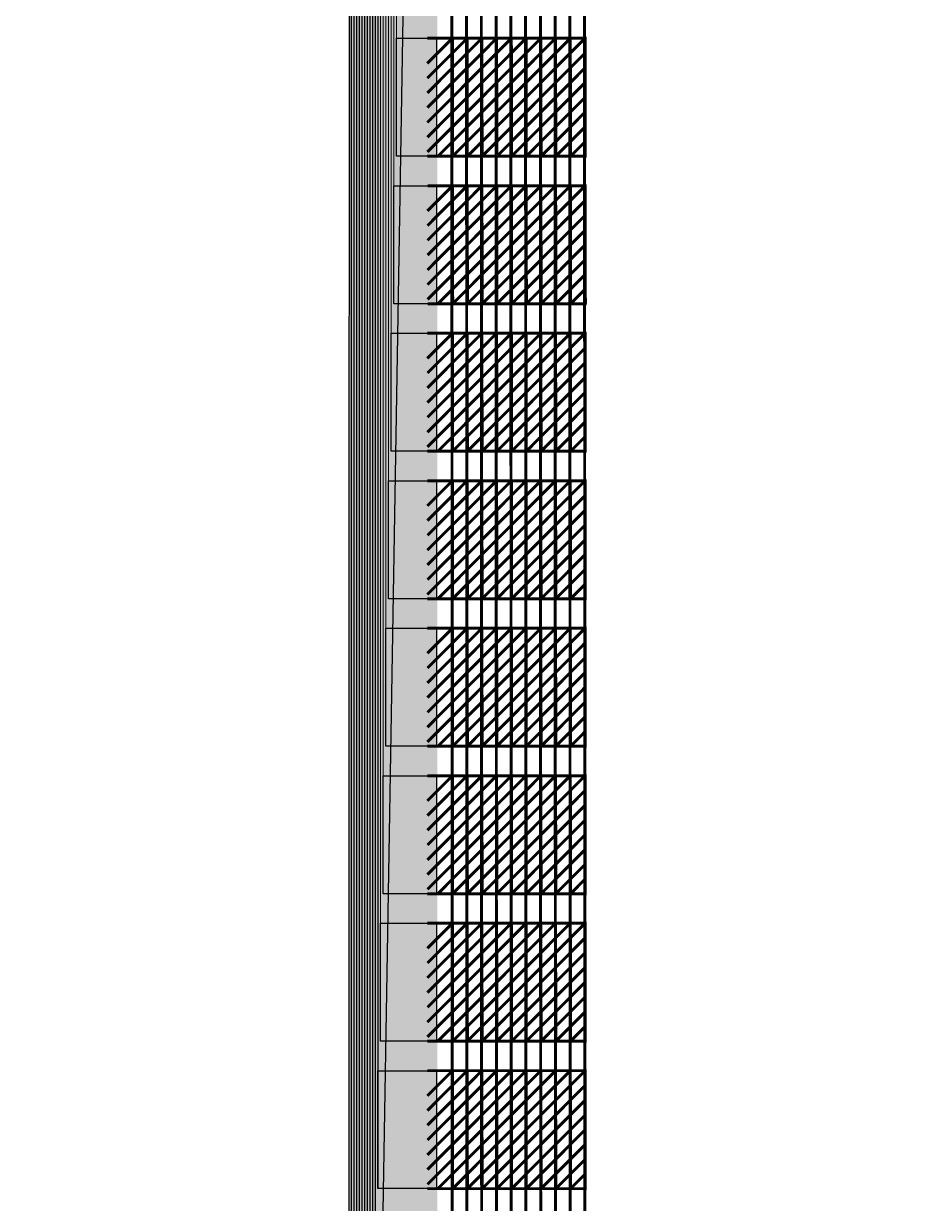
# Model space of a CAD drawing. Header units: millimetres. Extents: x -51 to 51, y -51 to 51.
# Drawn here: x -24.595 to -21.597, y -14.146 to -10.146 of the extents above; entities that cross this region are included whole.
import ezdxf

# ---------------------------------------------------------------- set-up
doc = ezdxf.new("R2010")
doc.units = ezdxf.units.MM
doc.linetypes.add('DASHED', pattern=[19.05, 12.7, -6.35])
for name, color, linetype in [('bottom_SU8', 5, 'Continuous'), ('metal', 43, 'Continuous'), ('reference', 18, 'DASHED')]:
    doc.layers.add(name, color=color, linetype=linetype)
doc.layers.add('top SU-8', color=3, linetype='Continuous', transparency=0.63)

msp = doc.modelspace()

# ---------------------------------------------------------------- linework, layer by layer
at = {"layer": 'bottom_SU8', "transparency": 33554544}
for points, const_width in [([(-23.3412, 5.9298), (-23.3412, -19.1017)], 0.3), ([(-23.1397, -19.0957), (-23.1443, -3.1964)], 0.01), ([(-23.09, -19.0957), (-23.0943, -3.1964)], 0.01), ([(-23.04, -19.0957), (-23.0443, -3.1964)], 0.01), ([(-22.9897, -19.0957), (-22.9943, -3.1961)], 0.01), ([(-22.9397, -19.0957), (-22.9443, -3.1964)], 0.01), ([(-22.8897, -19.0957), (-22.8943, -3.1961)], 0.01), ([(-22.8397, -19.0957), (-22.844, -3.1961)], 0.01), ([(-22.7897, -19.0957), (-22.7943, -3.1961)], 0.01), ([(-22.7397, -19.0957), (-22.7443, -3.1961)], 0.01), ([(-22.6897, -19.0957), (-22.6943, -3.1921)], 0.01), ([(-23.2256, -10.2808), (-23.1406, -10.1957)], 0.01), ([(-23.2254, -10.3307), (-23.0906, -10.1957)], 0.01), ([(-23.2254, -10.3808), (-23.0406, -10.1957)], 0.01), ([(-23.2254, -10.4309), (-22.9906, -10.1957)], 0.01), ([(-23.2254, -10.481), (-22.9406, -10.1957)], 0.01), ([(-23.2254, -10.5311), (-22.8906, -10.1957)], 0.01), ([(-23.2254, -10.5812), (-22.8406, -10.1957)], 0.01), ([(-23.2254, -10.1957), (-22.6851, -10.1957)], 0.01), ([(-23.1898, -10.5957), (-22.7906, -10.1957)], 0.01), ([(-23.1398, -10.5957), (-23.1406, -10.1957)], 0.01), ([(-23.1398, -10.5957), (-22.7406, -10.1957)], 0.01), ([(-23.0898, -10.5957), (-23.0906, -10.1957)], 0.01), ([(-23.0898, -10.5957), (-22.6906, -10.1957)], 0.01), ([(-23.0398, -10.5957), (-23.0406, -10.1957)], 0.01), ([(-22.9898, -10.5957), (-22.9906, -10.1957)], 0.01), ([(-22.9398, -10.5957), (-22.9406, -10.1957)], 0.01), ([(-22.8898, -10.5957), (-22.8906, -10.1957)], 0.01), ([(-22.8398, -10.5957), (-22.8406, -10.1957)], 0.01), ([(-22.7898, -10.5957), (-22.7906, -10.1957)], 0.01), ([(-22.7398, -10.5957), (-22.7406, -10.1957)], 0.01), ([(-22.6898, -10.5957), (-22.6906, -10.1957)], 0.01), ([(-23.0398, -10.5957), (-22.6905, -10.2457)], 0.01), ([(-22.9898, -10.5957), (-22.6904, -10.2957)], 0.01), ([(-22.9398, -10.5957), (-22.6903, -10.3457)], 0.01), ([(-22.8898, -10.5957), (-22.6902, -10.3957)], 0.01), ([(-22.8398, -10.5957), (-22.6901, -10.4457)], 0.01), ([(-22.7898, -10.5957), (-22.69, -10.4957)], 0.01), ([(-22.7398, -10.5957), (-22.6899, -10.5457)], 0.01), ([(-23.2254, -10.5957), (-22.685, -10.5957)], 0.01), ([(-23.2252, -10.7808), (-23.1403, -10.6957)], 0.01), ([(-23.225, -10.8307), (-23.0903, -10.6957)], 0.01), ([(-23.225, -10.8808), (-23.0403, -10.6957)], 0.01), ([(-23.225, -10.9309), (-22.9903, -10.6957)], 0.01), ([(-23.225, -10.981), (-22.9403, -10.6957)], 0.01), ([(-23.225, -11.0311), (-22.8903, -10.6957)], 0.01), ([(-23.225, -11.0812), (-22.8403, -10.6957)], 0.01), ([(-23.225, -10.6957), (-22.6847, -10.6957)], 0.01), ([(-23.1895, -11.0957), (-22.7903, -10.6957)], 0.01), ([(-23.1395, -11.0957), (-23.1403, -10.6957)], 0.01), ([(-23.1395, -11.0957), (-22.7403, -10.6957)], 0.01), ([(-23.0895, -11.0957), (-23.0903, -10.6957)], 0.01), ([(-23.0895, -11.0957), (-22.6903, -10.6957)], 0.01), ([(-23.0395, -11.0957), (-23.0403, -10.6957)], 0.01), ([(-22.9895, -11.0957), (-22.9903, -10.6957)], 0.01), ([(-22.9395, -11.0957), (-22.9403, -10.6957)], 0.01), ([(-22.8895, -11.0957), (-22.8903, -10.6957)], 0.01), ([(-22.8395, -11.0957), (-22.8403, -10.6957)], 0.01), ([(-22.7895, -11.0957), (-22.7903, -10.6957)], 0.01), ([(-22.7395, -11.0957), (-22.7403, -10.6957)], 0.01), ([(-22.6895, -11.0957), (-22.6903, -10.6957)], 0.01), ([(-23.0395, -11.0957), (-22.6902, -10.7457)], 0.01), ([(-22.9895, -11.0957), (-22.6901, -10.7957)], 0.01), ([(-22.9395, -11.0957), (-22.69, -10.8457)], 0.01), ([(-22.8895, -11.0957), (-22.6899, -10.8957)], 0.01), ([(-22.8395, -11.0957), (-22.6898, -10.9457)], 0.01), ([(-22.7895, -11.0957), (-22.6897, -10.9957)], 0.01), ([(-22.7395, -11.0957), (-22.6896, -11.0457)], 0.01), ([(-23.225, -11.0957), (-22.6846, -11.0957)], 0.01), ([(-23.2255, -11.2808), (-23.1405, -11.1957)], 0.01), ([(-23.2252, -11.3307), (-23.0905, -11.1957)], 0.01), ([(-23.2252, -11.3808), (-23.0405, -11.1957)], 0.01), ([(-23.2252, -11.4309), (-22.9905, -11.1957)], 0.01), ([(-23.2252, -11.481), (-22.9405, -11.1957)], 0.01), ([(-23.2252, -11.5311), (-22.8905, -11.1957)], 0.01), ([(-23.2252, -11.5812), (-22.8405, -11.1957)], 0.01), ([(-23.2252, -11.1957), (-22.685, -11.1957)], 0.01), ([(-23.1897, -11.5957), (-22.7905, -11.1957)], 0.01), ([(-23.1397, -11.5957), (-23.1405, -11.1957)], 0.01), ([(-23.1397, -11.5957), (-22.7405, -11.1957)], 0.01), ([(-23.0897, -11.5957), (-23.0905, -11.1957)], 0.01), ([(-23.0897, -11.5957), (-22.6905, -11.1957)], 0.01), ([(-23.0397, -11.5957), (-23.0405, -11.1957)], 0.01), ([(-22.9897, -11.5957), (-22.9905, -11.1957)], 0.01), ([(-22.9397, -11.5957), (-22.9405, -11.1957)], 0.01), ([(-22.8897, -11.5957), (-22.8905, -11.1957)], 0.01), ([(-22.8397, -11.5957), (-22.8405, -11.1957)], 0.01), ([(-22.7897, -11.5957), (-22.7905, -11.1957)], 0.01), ([(-22.7397, -11.5957), (-22.7405, -11.1957)], 0.01), ([(-22.6897, -11.5957), (-22.6905, -11.1957)], 0.01), ([(-23.0397, -11.5957), (-22.6904, -11.2457)], 0.01), ([(-22.9897, -11.5957), (-22.6903, -11.2957)], 0.01), ([(-22.9397, -11.5957), (-22.6902, -11.3457)], 0.01), ([(-22.8897, -11.5957), (-22.6901, -11.3957)], 0.01), ([(-22.8397, -11.5957), (-22.69, -11.4457)], 0.01), ([(-22.7897, -11.5957), (-22.6899, -11.4957)], 0.01), ([(-22.7397, -11.5957), (-22.6898, -11.5457)], 0.01), ([(-23.2252, -11.5957), (-22.6849, -11.5957)], 0.01), ([(-23.2255, -11.7808), (-23.1405, -11.6957)], 0.01), ([(-23.2252, -11.8307), (-23.0905, -11.6957)], 0.01), ([(-23.2252, -11.8808), (-23.0405, -11.6957)], 0.01), ([(-23.2252, -11.9309), (-22.9905, -11.6957)], 0.01), ([(-23.2252, -11.981), (-22.9405, -11.6957)], 0.01), ([(-23.2252, -12.0311), (-22.8905, -11.6957)], 0.01), ([(-23.2252, -12.0812), (-22.8405, -11.6957)], 0.01), ([(-23.2252, -11.6957), (-22.685, -11.6957)], 0.01), ([(-23.1897, -12.0957), (-22.7905, -11.6957)], 0.01), ([(-23.1397, -12.0957), (-23.1405, -11.6957)], 0.01), ([(-23.1397, -12.0957), (-22.7405, -11.6957)], 0.01), ([(-23.0897, -12.0957), (-23.0905, -11.6957)], 0.01), ([(-23.0897, -12.0957), (-22.6905, -11.6957)], 0.01), ([(-23.0397, -12.0957), (-23.0405, -11.6957)], 0.01), ([(-22.9897, -12.0957), (-22.9905, -11.6957)], 0.01), ([(-22.9397, -12.0957), (-22.9405, -11.6957)], 0.01), ([(-22.8897, -12.0957), (-22.8905, -11.6957)], 0.01), ([(-22.8397, -12.0957), (-22.8405, -11.6957)], 0.01), ([(-22.7897, -12.0957), (-22.7905, -11.6957)], 0.01), ([(-22.7397, -12.0957), (-22.7405, -11.6957)], 0.01), ([(-22.6897, -12.0957), (-22.6905, -11.6957)], 0.01), ([(-23.0397, -12.0957), (-22.6904, -11.7457)], 0.01), ([(-22.9897, -12.0957), (-22.6903, -11.7957)], 0.01), ([(-22.9397, -12.0957), (-22.6902, -11.8457)], 0.01), ([(-22.8897, -12.0957), (-22.6901, -11.8957)], 0.01), ([(-22.8397, -12.0957), (-22.69, -11.9457)], 0.01), ([(-22.7897, -12.0957), (-22.6899, -11.9957)], 0.01), ([(-22.7397, -12.0957), (-22.6898, -12.0457)], 0.01), ([(-23.2252, -12.0957), (-22.6849, -12.0957)], 0.01), ([(-23.2255, -12.2808), (-23.1405, -12.1957)], 0.01), ([(-23.2252, -12.3307), (-23.0905, -12.1957)], 0.01), ([(-23.2252, -12.3808), (-23.0405, -12.1957)], 0.01), ([(-23.2252, -12.4309), (-22.9905, -12.1957)], 0.01), ([(-23.2252, -12.481), (-22.9405, -12.1957)], 0.01), ([(-23.2252, -12.5311), (-22.8905, -12.1957)], 0.01), ([(-23.2252, -12.5812), (-22.8405, -12.1957)], 0.01), ([(-23.2252, -12.1957), (-22.685, -12.1957)], 0.01), ([(-23.1897, -12.5957), (-22.7905, -12.1957)], 0.01), ([(-23.1397, -12.5957), (-23.1405, -12.1957)], 0.01), ([(-23.1397, -12.5957), (-22.7405, -12.1957)], 0.01), ([(-23.0897, -12.5957), (-23.0905, -12.1957)], 0.01), ([(-23.0897, -12.5957), (-22.6905, -12.1957)], 0.01), ([(-23.0397, -12.5957), (-23.0405, -12.1957)], 0.01), ([(-22.9897, -12.5957), (-22.9905, -12.1957)], 0.01), ([(-22.9397, -12.5957), (-22.9405, -12.1957)], 0.01), ([(-22.8897, -12.5957), (-22.8905, -12.1957)], 0.01), ([(-22.8397, -12.5957), (-22.8405, -12.1957)], 0.01), ([(-22.7897, -12.5957), (-22.7905, -12.1957)], 0.01), ([(-22.7397, -12.5957), (-22.7405, -12.1957)], 0.01), ([(-22.6897, -12.5957), (-22.6905, -12.1957)], 0.01), ([(-23.0397, -12.5957), (-22.6904, -12.2457)], 0.01), ([(-22.9897, -12.5957), (-22.6903, -12.2957)], 0.01), ([(-22.9397, -12.5957), (-22.6902, -12.3457)], 0.01), ([(-22.8897, -12.5957), (-22.6901, -12.3957)], 0.01), ([(-22.8397, -12.5957), (-22.69, -12.4457)], 0.01), ([(-22.7897, -12.5957), (-22.6899, -12.4957)], 0.01), ([(-22.7397, -12.5957), (-22.6898, -12.5457)], 0.01), ([(-23.2252, -12.5957), (-22.6849, -12.5957)], 0.01), ([(-23.2255, -12.7808), (-23.1405, -12.6957)], 0.01), ([(-23.2252, -12.8307), (-23.0905, -12.6957)], 0.01), ([(-23.2252, -12.8808), (-23.0405, -12.6957)], 0.01), ([(-23.2252, -12.9309), (-22.9905, -12.6957)], 0.01), ([(-23.2252, -12.981), (-22.9405, -12.6957)], 0.01), ([(-23.2252, -13.0311), (-22.8905, -12.6957)], 0.01), ([(-23.2252, -13.0812), (-22.8405, -12.6957)], 0.01), ([(-23.2252, -12.6957), (-22.685, -12.6957)], 0.01), ([(-23.1897, -13.0957), (-22.7905, -12.6957)], 0.01), ([(-23.1397, -13.0957), (-23.1405, -12.6957)], 0.01), ([(-23.1397, -13.0957), (-22.7405, -12.6957)], 0.01), ([(-23.0897, -13.0957), (-23.0905, -12.6957)], 0.01), ([(-23.0897, -13.0957), (-22.6905, -12.6957)], 0.01), ([(-23.0397, -13.0957), (-23.0405, -12.6957)], 0.01), ([(-22.9897, -13.0957), (-22.9905, -12.6957)], 0.01), ([(-22.9397, -13.0957), (-22.9405, -12.6957)], 0.01), ([(-22.8897, -13.0957), (-22.8905, -12.6957)], 0.01), ([(-22.8397, -13.0957), (-22.8405, -12.6957)], 0.01), ([(-22.7897, -13.0957), (-22.7905, -12.6957)], 0.01), ([(-22.7397, -13.0957), (-22.7405, -12.6957)], 0.01), ([(-22.6897, -13.0957), (-22.6905, -12.6957)], 0.01), ([(-23.0397, -13.0957), (-22.6904, -12.7457)], 0.01), ([(-22.9897, -13.0957), (-22.6903, -12.7957)], 0.01), ([(-22.9397, -13.0957), (-22.6902, -12.8457)], 0.01), ([(-22.8897, -13.0957), (-22.6901, -12.8957)], 0.01), ([(-22.8397, -13.0957), (-22.69, -12.9457)], 0.01), ([(-22.7897, -13.0957), (-22.6899, -12.9957)], 0.01), ([(-22.7397, -13.0957), (-22.6898, -13.0457)], 0.01), ([(-23.2252, -13.0957), (-22.6849, -13.0957)], 0.01), ([(-23.2255, -13.2808), (-23.1405, -13.1957)], 0.01), ([(-23.2252, -13.3307), (-23.0905, -13.1957)], 0.01), ([(-23.2252, -13.3808), (-23.0405, -13.1957)], 0.01), ([(-23.2252, -13.4309), (-22.9905, -13.1957)], 0.01), ([(-23.2252, -13.481), (-22.9405, -13.1957)], 0.01), ([(-23.2252, -13.5311), (-22.8905, -13.1957)], 0.01), ([(-23.2252, -13.5812), (-22.8405, -13.1957)], 0.01), ([(-23.2252, -13.1957), (-22.685, -13.1957)], 0.01), ([(-23.1897, -13.5957), (-22.7905, -13.1957)], 0.01), ([(-23.1397, -13.5957), (-23.1405, -13.1957)], 0.01), ([(-23.1397, -13.5957), (-22.7405, -13.1957)], 0.01), ([(-23.0897, -13.5957), (-23.0905, -13.1957)], 0.01), ([(-23.0897, -13.5957), (-22.6905, -13.1957)], 0.01), ([(-23.0397, -13.5957), (-23.0405, -13.1957)], 0.01), ([(-22.9897, -13.5957), (-22.9905, -13.1957)], 0.01), ([(-22.9397, -13.5957), (-22.9405, -13.1957)], 0.01), ([(-22.8897, -13.5957), (-22.8905, -13.1957)], 0.01), ([(-22.8397, -13.5957), (-22.8405, -13.1957)], 0.01), ([(-22.7897, -13.5957), (-22.7905, -13.1957)], 0.01), ([(-22.7397, -13.5957), (-22.7405, -13.1957)], 0.01), ([(-22.6897, -13.5957), (-22.6905, -13.1957)], 0.01), ([(-23.0397, -13.5957), (-22.6904, -13.2457)], 0.01), ([(-22.9897, -13.5957), (-22.6903, -13.2957)], 0.01), ([(-22.9397, -13.5957), (-22.6902, -13.3457)], 0.01), ([(-22.8897, -13.5957), (-22.6901, -13.3957)], 0.01), ([(-22.8397, -13.5957), (-22.69, -13.4457)], 0.01), ([(-22.7897, -13.5957), (-22.6899, -13.4957)], 0.01), ([(-22.7397, -13.5957), (-22.6898, -13.5457)], 0.01), ([(-23.2252, -13.5957), (-22.6849, -13.5957)], 0.01), ([(-23.2255, -13.7808), (-23.1405, -13.6957)], 0.01), ([(-23.2252, -13.8307), (-23.0905, -13.6957)], 0.01), ([(-23.2252, -13.8808), (-23.0405, -13.6957)], 0.01), ([(-23.2252, -13.9309), (-22.9905, -13.6957)], 0.01), ([(-23.2252, -13.981), (-22.9405, -13.6957)], 0.01), ([(-23.2252, -14.0311), (-22.8905, -13.6957)], 0.01), ([(-23.2252, -14.0812), (-22.8405, -13.6957)], 0.01), ([(-23.2252, -13.6957), (-22.685, -13.6957)], 0.01), ([(-23.1897, -14.0957), (-22.7905, -13.6957)], 0.01), ([(-23.1397, -14.0957), (-23.1405, -13.6957)], 0.01), ([(-23.1397, -14.0957), (-22.7405, -13.6957)], 0.01), ([(-23.0897, -14.0957), (-23.0905, -13.6957)], 0.01), ([(-23.0897, -14.0957), (-22.6905, -13.6957)], 0.01), ([(-23.0397, -14.0957), (-23.0405, -13.6957)], 0.01), ([(-22.9897, -14.0957), (-22.9905, -13.6957)], 0.01), ([(-22.9397, -14.0957), (-22.9405, -13.6957)], 0.01), ([(-22.8897, -14.0957), (-22.8905, -13.6957)], 0.01), ([(-22.8397, -14.0957), (-22.8405, -13.6957)], 0.01), ([(-22.7897, -14.0957), (-22.7905, -13.6957)], 0.01), ([(-22.7397, -14.0957), (-22.7405, -13.6957)], 0.01), ([(-22.6897, -14.0957), (-22.6905, -13.6957)], 0.01), ([(-23.0397, -14.0957), (-22.6904, -13.7457)], 0.01), ([(-22.9897, -14.0957), (-22.6903, -13.7957)], 0.01), ([(-22.9397, -14.0957), (-22.6902, -13.8457)], 0.01), ([(-22.8897, -14.0957), (-22.6901, -13.8957)], 0.01), ([(-22.8397, -14.0957), (-22.69, -13.9457)], 0.01), ([(-22.7897, -14.0957), (-22.6899, -13.9957)], 0.01), ([(-22.7397, -14.0957), (-22.6898, -14.0457)], 0.01), ([(-23.2252, -14.0957), (-22.6849, -14.0957)], 0.01)]:
    msp.add_lwpolyline(points, dxfattribs=dict(at, const_width=const_width))
at = {"layer": 'metal', "transparency": 33554544}
for points, const_width in [([(-23.3392, -11.0957), (-23.3392, 10.5754)], 0.004), ([(-23.3572, -12.0957), (-23.3572, 10.0274)], 0.004), ([(-23.3482, -11.5957), (-23.3482, 10.0291)], 0.004), ([(-23.3302, -10.5957), (-23.3302, 9.9562)], 0.004), ([(-23.3752, -13.0957), (-23.3752, 9.4365)], 0.004), ([(-23.3662, -12.5957), (-23.3662, 9.4365)], 0.004), ([(-23.3932, -14.0957), (-23.3932, 8.8389)], 0.004), ([(-23.3842, -13.5957), (-23.3842, 8.8407)], 0.004), ([(-23.4112, -15.0957), (-23.4112, 8.2445)], 0.004), ([(-23.4022, -14.5957), (-23.4022, 8.2445)], 0.004), ([(-23.4292, -16.0957), (-23.4292, 7.6503)], 0.004), ([(-23.4202, -15.5957), (-23.4202, 7.6503)], 0.004), ([(-23.4472, -17.0957), (-23.4472, 7.0554)], 0.004), ([(-23.4382, -16.5957), (-23.4382, 7.0554)], 0.004), ([(-23.4652, -18.0957), (-23.4652, 6.4565)], 0.004), ([(-23.4562, -17.5957), (-23.4562, 6.4576)], 0.004), ([(-23.4832, -19.0957), (-23.4832, 5.8889)], 0.004), ([(-23.4742, -18.5957), (-23.4742, 5.8943)], 0.004), ([(-23.2001, -10.3054), (-23.0906, -10.1957)], 0.006), ([(-23.2, -10.3554), (-23.0406, -10.1957)], 0.006), ([(-23.2, -10.4055), (-22.9906, -10.1957)], 0.006), ([(-23.2, -10.4556), (-22.9406, -10.1957)], 0.006), ([(-23.2, -10.5056), (-22.8906, -10.1957)], 0.006), ([(-23.2, -10.5558), (-22.8406, -10.1957)], 0.006), ([(-23.2, -10.1957), (-22.6877, -10.1957)], 0.006), ([(-23.1999, -10.2551), (-23.1406, -10.1957)], 0.006), ([(-23.1898, -10.5957), (-22.7906, -10.1957)], 0.006), ([(-23.1398, -10.5957), (-23.1406, -10.1957)], 0.006), ([(-23.1398, -10.5957), (-22.7406, -10.1957)], 0.006), ([(-23.0898, -10.5957), (-23.0906, -10.1957)], 0.006), ([(-23.0898, -10.5957), (-22.6906, -10.1957)], 0.006), ([(-23.0398, -10.5957), (-23.0406, -10.1957)], 0.006), ([(-22.9898, -10.5957), (-22.9906, -10.1957)], 0.006), ([(-22.9398, -10.5957), (-22.9406, -10.1957)], 0.006), ([(-22.8898, -10.5957), (-22.8906, -10.1957)], 0.006), ([(-22.8398, -10.5957), (-22.8406, -10.1957)], 0.006), ([(-22.7898, -10.5957), (-22.7906, -10.1957)], 0.006), ([(-22.7398, -10.5957), (-22.7406, -10.1957)], 0.006), ([(-22.6898, -10.5957), (-22.6906, -10.1957)], 0.006), ([(-23.0398, -10.5957), (-22.6905, -10.2457)], 0.006), ([(-22.9898, -10.5957), (-22.6904, -10.2957)], 0.006), ([(-22.9398, -10.5957), (-22.6903, -10.3457)], 0.006), ([(-22.8898, -10.5957), (-22.6902, -10.3957)], 0.006), ([(-22.8398, -10.5957), (-22.6901, -10.4457)], 0.006), ([(-22.7898, -10.5957), (-22.69, -10.4957)], 0.006), ([(-22.7398, -10.5957), (-22.6899, -10.5457)], 0.006), ([(-23.2021, -10.5957), (-22.6873, -10.5957)], 0.006), ([(-23.1998, -10.8054), (-23.0903, -10.6957)], 0.006), ([(-23.1997, -10.8554), (-23.0403, -10.6957)], 0.006), ([(-23.1997, -10.9055), (-22.9903, -10.6957)], 0.006), ([(-23.1997, -11.0558), (-22.8403, -10.6957)], 0.006), ([(-23.1997, -10.6957), (-22.6873, -10.6957)], 0.006), ([(-23.1996, -10.9556), (-22.9403, -10.6957)], 0.006), ([(-23.1996, -11.0056), (-22.8903, -10.6957)], 0.006), ([(-23.1996, -10.7551), (-23.1403, -10.6957)], 0.006), ([(-23.1895, -11.0957), (-22.7903, -10.6957)], 0.006), ([(-23.1395, -11.0957), (-23.1403, -10.6957)], 0.006), ([(-23.1395, -11.0957), (-22.7403, -10.6957)], 0.006), ([(-23.0895, -11.0957), (-23.0903, -10.6957)], 0.006), ([(-23.0895, -11.0957), (-22.6903, -10.6957)], 0.006), ([(-23.0395, -11.0957), (-23.0403, -10.6957)], 0.006), ([(-22.9895, -11.0957), (-22.9903, -10.6957)], 0.006), ([(-22.9395, -11.0957), (-22.9403, -10.6957)], 0.006), ([(-22.8895, -11.0957), (-22.8903, -10.6957)], 0.006), ([(-22.8395, -11.0957), (-22.8403, -10.6957)], 0.006), ([(-22.7895, -11.0957), (-22.7903, -10.6957)], 0.006), ([(-22.7395, -11.0957), (-22.7403, -10.6957)], 0.006), ([(-22.6895, -11.0957), (-22.6903, -10.6957)], 0.006), ([(-23.0395, -11.0957), (-22.6902, -10.7457)], 0.006), ([(-22.9895, -11.0957), (-22.6901, -10.7957)], 0.006), ([(-22.9395, -11.0957), (-22.69, -10.8457)], 0.006), ([(-22.8895, -11.0957), (-22.6899, -10.8957)], 0.006), ([(-22.8395, -11.0957), (-22.6898, -10.9457)], 0.006), ([(-22.7895, -11.0957), (-22.6897, -10.9957)], 0.006), ([(-22.7395, -11.0957), (-22.6896, -11.0457)], 0.006), ([(-23.2018, -11.0957), (-22.687, -11.0957)], 0.006), ([(-23.2, -11.3054), (-23.0905, -11.1957)], 0.006), ([(-23.1999, -11.3554), (-23.0405, -11.1957)], 0.006), ([(-23.1999, -11.4055), (-22.9905, -11.1957)], 0.006), ([(-23.1999, -11.4556), (-22.9405, -11.1957)], 0.006), ([(-23.1999, -11.5056), (-22.8905, -11.1957)], 0.006), ([(-23.1999, -11.5558), (-22.8405, -11.1957)], 0.006), ([(-23.1999, -11.1957), (-22.6876, -11.1957)], 0.006), ([(-23.1998, -11.2551), (-23.1405, -11.1957)], 0.006), ([(-23.1897, -11.5957), (-22.7905, -11.1957)], 0.006), ([(-23.1397, -11.5957), (-23.1405, -11.1957)], 0.006), ([(-23.1397, -11.5957), (-22.7405, -11.1957)], 0.006), ([(-23.0897, -11.5957), (-23.0905, -11.1957)], 0.006), ([(-23.0897, -11.5957), (-22.6905, -11.1957)], 0.006), ([(-23.0397, -11.5957), (-23.0405, -11.1957)], 0.006), ([(-22.9897, -11.5957), (-22.9905, -11.1957)], 0.006), ([(-22.9397, -11.5957), (-22.9405, -11.1957)], 0.006), ([(-22.8897, -11.5957), (-22.8905, -11.1957)], 0.006), ([(-22.8397, -11.5957), (-22.8405, -11.1957)], 0.006), ([(-22.7897, -11.5957), (-22.7905, -11.1957)], 0.006), ([(-22.7397, -11.5957), (-22.7405, -11.1957)], 0.006), ([(-22.6897, -11.5957), (-22.6905, -11.1957)], 0.006), ([(-23.0397, -11.5957), (-22.6904, -11.2457)], 0.006), ([(-22.9897, -11.5957), (-22.6903, -11.2957)], 0.006), ([(-22.9397, -11.5957), (-22.6902, -11.3457)], 0.006), ([(-22.8897, -11.5957), (-22.6901, -11.3957)], 0.006), ([(-22.8397, -11.5957), (-22.69, -11.4457)], 0.006), ([(-22.7897, -11.5957), (-22.6899, -11.4957)], 0.006), ([(-22.7397, -11.5957), (-22.6898, -11.5457)], 0.006), ([(-23.202, -11.5957), (-22.6872, -11.5957)], 0.006), ([(-23.2, -11.8054), (-23.0905, -11.6957)], 0.006), ([(-23.1999, -11.8554), (-23.0405, -11.6957)], 0.006), ([(-23.1999, -11.9055), (-22.9905, -11.6957)], 0.006), ([(-23.1999, -11.9556), (-22.9405, -11.6957)], 0.006), ([(-23.1999, -12.0056), (-22.8905, -11.6957)], 0.006), ([(-23.1999, -12.0558), (-22.8405, -11.6957)], 0.006), ([(-23.1999, -11.6957), (-22.6876, -11.6957)], 0.006), ([(-23.1998, -11.7551), (-23.1405, -11.6957)], 0.006), ([(-23.1897, -12.0957), (-22.7905, -11.6957)], 0.006), ([(-23.1397, -12.0957), (-23.1405, -11.6957)], 0.006), ([(-23.1397, -12.0957), (-22.7405, -11.6957)], 0.006), ([(-23.0897, -12.0957), (-23.0905, -11.6957)], 0.006), ([(-23.0897, -12.0957), (-22.6905, -11.6957)], 0.006), ([(-23.0397, -12.0957), (-23.0405, -11.6957)], 0.006), ([(-22.9897, -12.0957), (-22.9905, -11.6957)], 0.006), ([(-22.9397, -12.0957), (-22.9405, -11.6957)], 0.006), ([(-22.8897, -12.0957), (-22.8905, -11.6957)], 0.006), ([(-22.8397, -12.0957), (-22.8405, -11.6957)], 0.006), ([(-22.7897, -12.0957), (-22.7905, -11.6957)], 0.006), ([(-22.7397, -12.0957), (-22.7405, -11.6957)], 0.006), ([(-22.6897, -12.0957), (-22.6905, -11.6957)], 0.006), ([(-23.0397, -12.0957), (-22.6904, -11.7457)], 0.006), ([(-22.9897, -12.0957), (-22.6903, -11.7957)], 0.006), ([(-22.9397, -12.0957), (-22.6902, -11.8457)], 0.006), ([(-22.8897, -12.0957), (-22.6901, -11.8957)], 0.006), ([(-22.8397, -12.0957), (-22.69, -11.9457)], 0.006), ([(-22.7897, -12.0957), (-22.6899, -11.9957)], 0.006), ([(-22.7397, -12.0957), (-22.6898, -12.0457)], 0.006), ([(-23.202, -12.0957), (-22.6872, -12.0957)], 0.006), ([(-23.2, -12.3054), (-23.0905, -12.1957)], 0.006), ([(-23.1999, -12.3554), (-23.0405, -12.1957)], 0.006), ([(-23.1999, -12.4055), (-22.9905, -12.1957)], 0.006), ([(-23.1999, -12.4556), (-22.9405, -12.1957)], 0.006), ([(-23.1999, -12.5056), (-22.8905, -12.1957)], 0.006), ([(-23.1999, -12.5558), (-22.8405, -12.1957)], 0.006), ([(-23.1999, -12.1957), (-22.6876, -12.1957)], 0.006), ([(-23.1998, -12.2551), (-23.1405, -12.1957)], 0.006), ([(-23.1897, -12.5957), (-22.7905, -12.1957)], 0.006), ([(-23.1397, -12.5957), (-23.1405, -12.1957)], 0.006), ([(-23.1397, -12.5957), (-22.7405, -12.1957)], 0.006), ([(-23.0897, -12.5957), (-23.0905, -12.1957)], 0.006), ([(-23.0897, -12.5957), (-22.6905, -12.1957)], 0.006), ([(-23.0397, -12.5957), (-23.0405, -12.1957)], 0.006), ([(-22.9897, -12.5957), (-22.9905, -12.1957)], 0.006), ([(-22.9397, -12.5957), (-22.9405, -12.1957)], 0.006), ([(-22.8897, -12.5957), (-22.8905, -12.1957)], 0.006), ([(-22.8397, -12.5957), (-22.8405, -12.1957)], 0.006), ([(-22.7897, -12.5957), (-22.7905, -12.1957)], 0.006), ([(-22.7397, -12.5957), (-22.7405, -12.1957)], 0.006), ([(-22.6897, -12.5957), (-22.6905, -12.1957)], 0.006), ([(-23.0397, -12.5957), (-22.6904, -12.2457)], 0.006), ([(-22.9897, -12.5957), (-22.6903, -12.2957)], 0.006), ([(-22.9397, -12.5957), (-22.6902, -12.3457)], 0.006), ([(-22.8897, -12.5957), (-22.6901, -12.3957)], 0.006), ([(-22.8397, -12.5957), (-22.69, -12.4457)], 0.006), ([(-22.7897, -12.5957), (-22.6899, -12.4957)], 0.006), ([(-22.7397, -12.5957), (-22.6898, -12.5457)], 0.006), ([(-23.202, -12.5957), (-22.6872, -12.5957)], 0.006), ([(-23.2, -12.8054), (-23.0905, -12.6957)], 0.006), ([(-23.1999, -12.8554), (-23.0405, -12.6957)], 0.006), ([(-23.1999, -12.9055), (-22.9905, -12.6957)], 0.006), ([(-23.1999, -12.9556), (-22.9405, -12.6957)], 0.006), ([(-23.1999, -13.0056), (-22.8905, -12.6957)], 0.006), ([(-23.1999, -13.0558), (-22.8405, -12.6957)], 0.006), ([(-23.1999, -12.6957), (-22.6876, -12.6957)], 0.006), ([(-23.1998, -12.7551), (-23.1405, -12.6957)], 0.006), ([(-23.1897, -13.0957), (-22.7905, -12.6957)], 0.006), ([(-23.1397, -13.0957), (-23.1405, -12.6957)], 0.006), ([(-23.1397, -13.0957), (-22.7405, -12.6957)], 0.006), ([(-23.0897, -13.0957), (-23.0905, -12.6957)], 0.006), ([(-23.0897, -13.0957), (-22.6905, -12.6957)], 0.006), ([(-23.0397, -13.0957), (-23.0405, -12.6957)], 0.006), ([(-22.9897, -13.0957), (-22.9905, -12.6957)], 0.006), ([(-22.9397, -13.0957), (-22.9405, -12.6957)], 0.006), ([(-22.8897, -13.0957), (-22.8905, -12.6957)], 0.006), ([(-22.8397, -13.0957), (-22.8405, -12.6957)], 0.006), ([(-22.7897, -13.0957), (-22.7905, -12.6957)], 0.006), ([(-22.7397, -13.0957), (-22.7405, -12.6957)], 0.006), ([(-22.6897, -13.0957), (-22.6905, -12.6957)], 0.006), ([(-23.0397, -13.0957), (-22.6904, -12.7457)], 0.006), ([(-22.9897, -13.0957), (-22.6903, -12.7957)], 0.006), ([(-22.9397, -13.0957), (-22.6902, -12.8457)], 0.006), ([(-22.8897, -13.0957), (-22.6901, -12.8957)], 0.006), ([(-22.8397, -13.0957), (-22.69, -12.9457)], 0.006), ([(-22.7897, -13.0957), (-22.6899, -12.9957)], 0.006), ([(-22.7397, -13.0957), (-22.6898, -13.0457)], 0.006), ([(-23.202, -13.0957), (-22.6872, -13.0957)], 0.006), ([(-23.2, -13.3054), (-23.0905, -13.1957)], 0.006), ([(-23.1999, -13.3554), (-23.0405, -13.1957)], 0.006), ([(-23.1999, -13.4055), (-22.9905, -13.1957)], 0.006), ([(-23.1999, -13.4556), (-22.9405, -13.1957)], 0.006), ([(-23.1999, -13.5056), (-22.8905, -13.1957)], 0.006), ([(-23.1999, -13.5558), (-22.8405, -13.1957)], 0.006), ([(-23.1999, -13.1957), (-22.6876, -13.1957)], 0.006), ([(-23.1998, -13.2551), (-23.1405, -13.1957)], 0.006), ([(-23.1897, -13.5957), (-22.7905, -13.1957)], 0.006), ([(-23.1397, -13.5957), (-23.1405, -13.1957)], 0.006), ([(-23.1397, -13.5957), (-22.7405, -13.1957)], 0.006), ([(-23.0897, -13.5957), (-23.0905, -13.1957)], 0.006), ([(-23.0897, -13.5957), (-22.6905, -13.1957)], 0.006), ([(-23.0397, -13.5957), (-23.0405, -13.1957)], 0.006), ([(-22.9897, -13.5957), (-22.9905, -13.1957)], 0.006), ([(-22.9397, -13.5957), (-22.9405, -13.1957)], 0.006), ([(-22.8897, -13.5957), (-22.8905, -13.1957)], 0.006), ([(-22.8397, -13.5957), (-22.8405, -13.1957)], 0.006), ([(-22.7897, -13.5957), (-22.7905, -13.1957)], 0.006), ([(-22.7397, -13.5957), (-22.7405, -13.1957)], 0.006), ([(-22.6897, -13.5957), (-22.6905, -13.1957)], 0.006), ([(-23.0397, -13.5957), (-22.6904, -13.2457)], 0.006), ([(-22.9897, -13.5957), (-22.6903, -13.2957)], 0.006), ([(-22.9397, -13.5957), (-22.6902, -13.3457)], 0.006), ([(-22.8897, -13.5957), (-22.6901, -13.3957)], 0.006), ([(-22.8397, -13.5957), (-22.69, -13.4457)], 0.006), ([(-22.7897, -13.5957), (-22.6899, -13.4957)], 0.006), ([(-22.7397, -13.5957), (-22.6898, -13.5457)], 0.006), ([(-23.202, -13.5957), (-22.6872, -13.5957)], 0.006), ([(-23.2, -13.8054), (-23.0905, -13.6957)], 0.006), ([(-23.1999, -13.8554), (-23.0405, -13.6957)], 0.006), ([(-23.1999, -13.9055), (-22.9905, -13.6957)], 0.006), ([(-23.1999, -13.9556), (-22.9405, -13.6957)], 0.006), ([(-23.1999, -14.0056), (-22.8905, -13.6957)], 0.006), ([(-23.1999, -14.0558), (-22.8405, -13.6957)], 0.006), ([(-23.1999, -13.6957), (-22.6876, -13.6957)], 0.006), ([(-23.1998, -13.7551), (-23.1405, -13.6957)], 0.006), ([(-23.1897, -14.0957), (-22.7905, -13.6957)], 0.006), ([(-23.1397, -14.0957), (-23.1405, -13.6957)], 0.006), ([(-23.1397, -14.0957), (-22.7405, -13.6957)], 0.006), ([(-23.0897, -14.0957), (-23.0905, -13.6957)], 0.006), ([(-23.0897, -14.0957), (-22.6905, -13.6957)], 0.006), ([(-23.0397, -14.0957), (-23.0405, -13.6957)], 0.006), ([(-22.9897, -14.0957), (-22.9905, -13.6957)], 0.006), ([(-22.9397, -14.0957), (-22.9405, -13.6957)], 0.006), ([(-22.8897, -14.0957), (-22.8905, -13.6957)], 0.006), ([(-22.8397, -14.0957), (-22.8405, -13.6957)], 0.006), ([(-22.7897, -14.0957), (-22.7905, -13.6957)], 0.006), ([(-22.7397, -14.0957), (-22.7405, -13.6957)], 0.006), ([(-22.6897, -14.0957), (-22.6905, -13.6957)], 0.006), ([(-23.0397, -14.0957), (-22.6904, -13.7457)], 0.006), ([(-22.9897, -14.0957), (-22.6903, -13.7957)], 0.006), ([(-22.9397, -14.0957), (-22.6902, -13.8457)], 0.006), ([(-22.8897, -14.0957), (-22.6901, -13.8957)], 0.006), ([(-22.8397, -14.0957), (-22.69, -13.9457)], 0.006), ([(-22.7897, -14.0957), (-22.6899, -13.9957)], 0.006), ([(-22.7397, -14.0957), (-22.6898, -14.0457)], 0.006), ([(-23.202, -14.0957), (-22.6872, -14.0957)], 0.006)]:
    msp.add_lwpolyline(points, dxfattribs=dict(at, const_width=const_width))
for points in [[(-23.3302, -10.1957), (-23.1949, -10.1957), (-23.1949, -10.5957), (-23.3302, -10.5957)], [(-23.3392, -10.6957), (-23.1946, -10.6957), (-23.1946, -11.0957), (-23.3392, -11.0957)], [(-23.3482, -11.1957), (-23.1948, -11.1957), (-23.1948, -11.5957), (-23.3482, -11.5957)], [(-23.3572, -11.6957), (-23.1948, -11.6957), (-23.1948, -12.0957), (-23.3572, -12.0957)], [(-23.3662, -12.1957), (-23.1948, -12.1957), (-23.1948, -12.5957), (-23.3662, -12.5957)], [(-23.3752, -12.6957), (-23.1948, -12.6957), (-23.1948, -13.0957), (-23.3752, -13.0957)], [(-23.3842, -13.1957), (-23.1948, -13.1957), (-23.1948, -13.5957), (-23.3842, -13.5957)], [(-23.3932, -13.6957), (-23.1948, -13.6957), (-23.1948, -14.0957), (-23.3932, -14.0957)]]:
    msp.add_lwpolyline(points, close=True, dxfattribs=at)
at = {"layer": 'reference'}
msp.add_circle((0, 0), 38.1, dxfattribs=at)
at = {"layer": 'top SU-8', "transparency": 33554544}
msp.add_lwpolyline([(-23.1912, -3.1692), (-23.4911, -3.1692), (-23.4913, -19.1018), (-23.4582, -19.1018)], close=True, dxfattribs=at)

doc.saveas('drawing.dxf')
